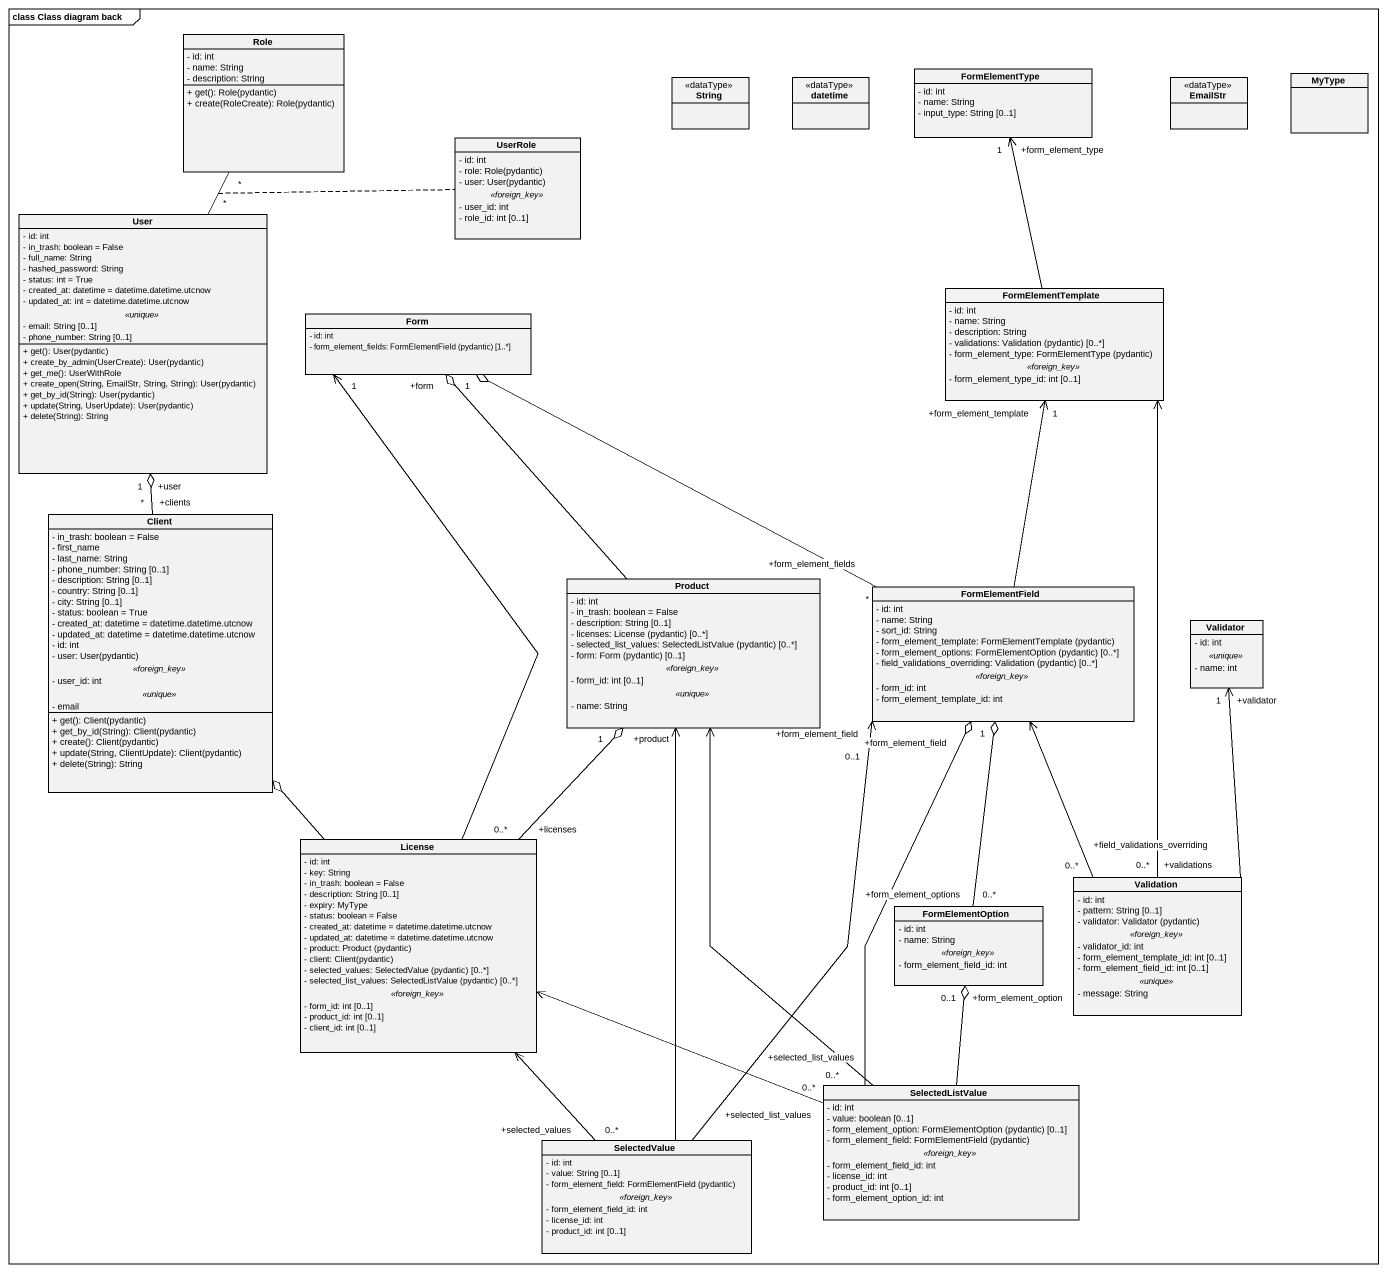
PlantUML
@startuml
mainframe class Class diagram back
hide circle
hide empty members
skinparam classAttributeIconSize 0
class Role {
  - id: int
  - name: String
  - description: String
  + get(): Role(pydantic)
  + create(RoleCreate): Role(pydantic)
}
class String <<dataType>>
class datetime <<dataType>>
class FormElementType {
  - id: int
  - name: String
  - input_type: String [0..1]
}
class EmailStr <<dataType>>
class MyType
class UserRole {
  - id: int
  {field} - role: Role(pydantic)
  {field} - user: User(pydantic)
  .. <<foreign_key>> ..
  - user_id: int
  - role_id: int [0..1]
}
class User {
  - id: int
  - in_trash: boolean = False
  - full_name: String
  - hashed_password: String
  - status: int = True
  - created_at: datetime = datetime.datetime.utcnow
  - updated_at: int = datetime.datetime.utcnow
  .. <<unique>> ..
  - email: String [0..1]
  - phone_number: String [0..1]
  --
  + get(): User(pydantic)
  + create_by_admin(UserCreate): User(pydantic)
  + get_me(): UserWithRole
  + create_open(String, EmailStr, String, String): User(pydantic)
  + get_by_id(String): User(pydantic)
  + update(String, UserUpdate): User(pydantic)
  + delete(String): String
}
class FormElementTemplate {
  - id: int
  - name: String
  - description: String
  {field} - validations: Validation (pydantic) [0..*]
  {field} - form_element_type: FormElementType (pydantic)
  .. <<foreign_key>> ..
  - form_element_type_id: int [0..1]
}
class Form {
  - id: int
  {field} - form_element_fields: FormElementField (pydantic) [1..*]
}
class Client {
  - in_trash: boolean = False
  - first_name
  - last_name: String
  - phone_number: String [0..1]
  - description: String [0..1]
  - country: String [0..1]
  - city: String [0..1]
  - status: boolean = True
  - created_at: datetime = datetime.datetime.utcnow
  - updated_at: datetime = datetime.datetime.utcnow
  - id: int
  {field} - user: User(pydantic)
  .. <<foreign_key>> ..
  - user_id: int
  .. <<unique>> ..
  - email
  --
  + get(): Client(pydantic)
  + get_by_id(String): Client(pydantic)
  + create(): Client(pydantic)
  + update(String, ClientUpdate): Client(pydantic)
  + delete(String): String
}
class Product {
  - id: int
  - in_trash: boolean = False
  - description: String [0..1]
  {field} - licenses: License (pydantic) [0..*]
  {field} - selected_list_values: SelectedListValue (pydantic) [0..*]
  {field} - form: Form (pydantic) [0..1]
  .. <<foreign_key>> ..
  - form_id: int [0..1]
  .. <<unique>> ..
  - name: String
}
class FormElementField {
  - id: int
  - name: String
  - sort_id: String
  {field} - form_element_template: FormElementTemplate (pydantic)
  {field} - form_element_options: FormElementOption (pydantic) [0..*]
  {field} - field_validations_overriding: Validation (pydantic) [0..*]
  .. <<foreign_key>> ..
  - form_id: int
  - form_element_template_id: int
}
class Validator {
  - id: int
  .. <<unique>> ..
  - name: int
}
class License {
  - id: int
  - key: String
  - in_trash: boolean = False
  - description: String [0..1]
  - expiry: MyType
  - status: boolean = False
  - created_at: datetime = datetime.datetime.utcnow
  - updated_at: datetime = datetime.datetime.utcnow
  {field} - product: Product (pydantic)
  {field} - client: Client(pydantic)
  {field} - selected_values: SelectedValue (pydantic) [0..*]
  {field} - selected_list_values: SelectedListValue (pydantic) [0..*]
  .. <<foreign_key>> ..
  - form_id: int [0..1]
  - product_id: int [0..1]
  - client_id: int [0..1]
}
class FormElementOption {
  - id: int
  - name: String
  .. <<foreign_key>> ..
  - form_element_field_id: int
}
class Validation {
  - id: int
  - pattern: String [0..1]
  {field} - validator: Validator (pydantic)
  .. <<foreign_key>> ..
  - validator_id: int
  - form_element_template_id: int [0..1]
  - form_element_field_id: int [0..1]
  .. <<unique>> ..
  - message: String
}
class SelectedListValue {
  - id: int
  - value: boolean [0..1]
  {field} - form_element_option: FormElementOption (pydantic) [0..1]
  {field} - form_element_field: FormElementField (pydantic)
  .. <<foreign_key>> ..
  - form_element_field_id: int
  - license_id: int
  - product_id: int [0..1]
  - form_element_option_id: int
}
class SelectedValue {
  - id: int
  - value: String [0..1]
  {field} - form_element_field: FormElementField (pydantic)
  .. <<foreign_key>> ..
  - form_element_field_id: int
  - license_id: int
  - product_id: int [0..1]
}
User "*" -up- "*" Role
(User, Role) .. UserRole
FormElementTemplate -up-> "+form_element_type\n1" FormElementType
Client "+clients\n*" -up-o "+user\n1" User
Product -up-o "+form\n1" Form
FormElementField -up-> "+form_element_template\n1" FormElementTemplate
FormElementField "+form_element_fields\n*" -left-o Form
License -up-> "1" Form
License -up-o Client
License "+licenses\n0..*" -up-o "+product\n1" Product
FormElementOption "+form_element_options\n0..*" -up-o FormElementField
Validation "+validations\n0..*" -up-> FormElementTemplate
Validation "+field_validations_overriding\n0..*" -up-> FormElementField
Validation -up-> "+validator\n1" Validator
SelectedListValue "+selected_list_values\n0..*" -up-> Product
SelectedListValue -up-o "+form_element_field\n1" FormElementField
SelectedListValue "+selected_list_values\n0..*" -left-> License
SelectedListValue -up-o "+form_element_option\n0..1" FormElementOption
SelectedValue -up-> Product
SelectedValue -up-> "+form_element_field\n0..1" FormElementField
SelectedValue "+selected_values\n0..*" -up-> License
@enduml
